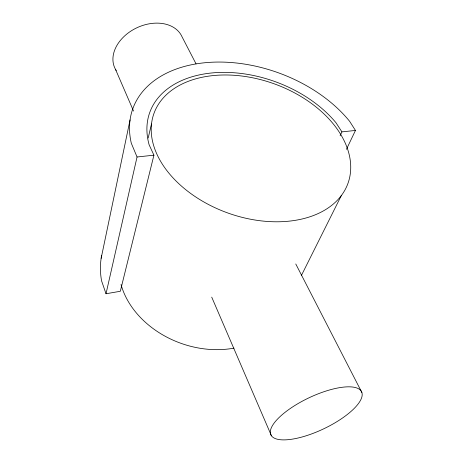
<?xml version="1.0" encoding="UTF-8"?>
<svg xmlns="http://www.w3.org/2000/svg" width="463" height="463" viewBox="0 0 463 463"><rect width="100%" height="100%" fill="white"/><g stroke="black" fill="none" stroke-linecap="round" stroke-linejoin="round"><path stroke-width="0.69" d="M101.142 258.325L130.057 119.917M340.108 135.804L341.92 131.88L335.982 122.747A107.387 71.487 19.8 0 0 209.502 73.206A107.387 71.487 19.8 0 0 149.138 144.821L153.924 155.174L120.316 291.273L106.015 293.756L137.048 156.992L131.313 143.258A124.64 83.08 19.8 0 1 204.611 62.765A124.64 83.08 19.8 0 1 349.64 121.323L355.457 130.444L346.434 149.323M148.189 138.015L151.499 123.934M301.372 275.537L341.306 195.612A103.116 68.622 19.8 0 0 242.363 76.094A103.116 68.622 19.8 0 0 169.169 173.475A103.116 68.622 19.8 0 0 341.306 195.612M137.048 156.992L153.924 155.174M341.92 131.88L355.457 130.444M196.04 63.853L182.104 36.93A37.063 27.051 -25.3 0 0 135.439 28.475A37.063 27.051 -25.3 0 0 116.225 70.538M295.77 263.974L361.858 392.456A50.195 17.166 -25.4 0 1 298.409 437.929A50.195 17.166 -25.4 0 1 288.513 409.738A50.195 17.166 -25.4 0 1 361.858 392.456M115.495 69.334L133.547 111.068M211.718 297.136L271.44 435.781M106.015 293.756L101.565 280.827A104.731 81.812 20 0 1 101.634 255.472M234.006 348.135A86.685 67.639 20 0 1 121.022 284.519"/></g></svg>
